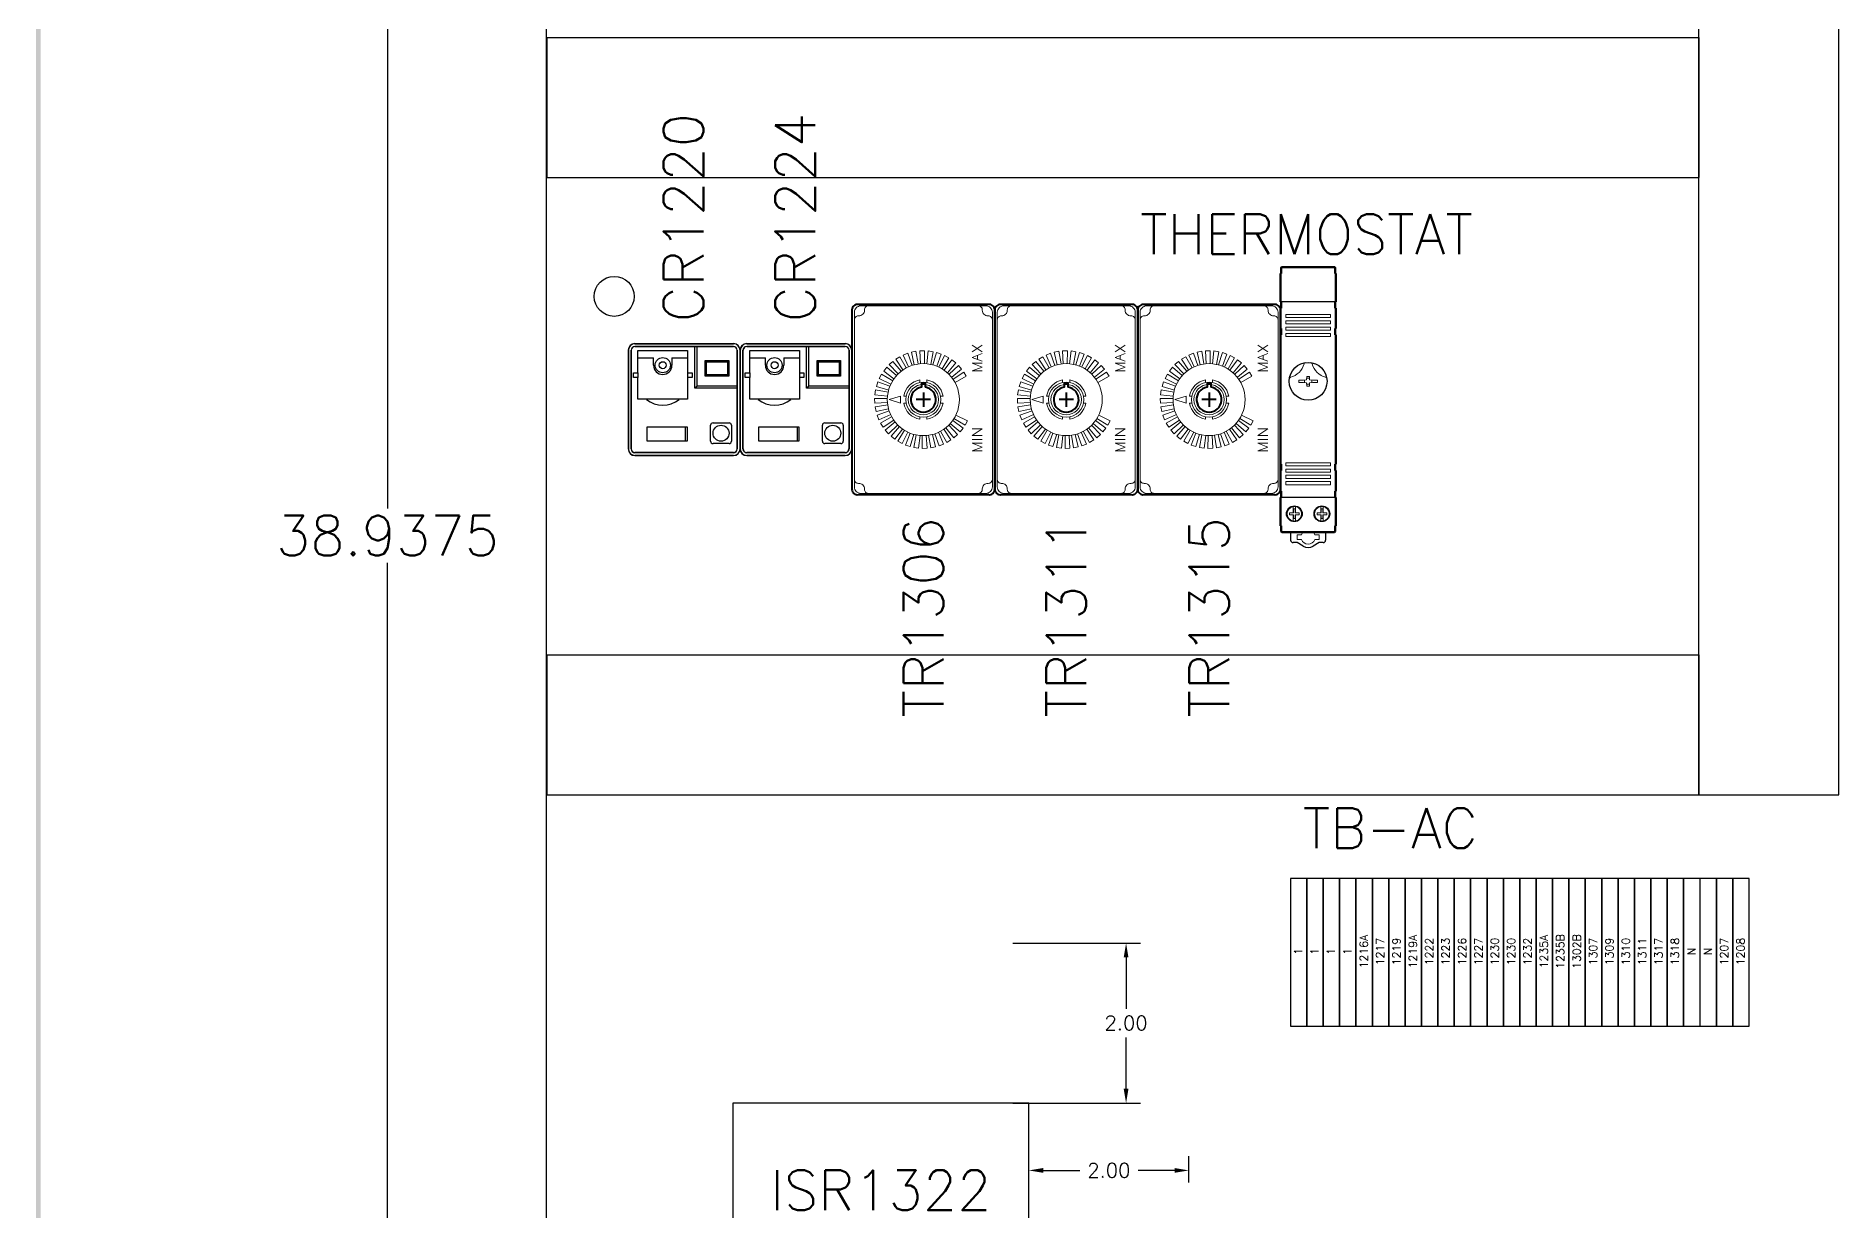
# Model space of a CAD drawing. Header units: inches. Extents: x 0 to 78.1, y 0 to 52.
# Drawn here: x 0 to 22.53, y 14.68 to 29.36 of the extents above; entities that cross this region are included whole.
import ezdxf
from ezdxf.enums import TextEntityAlignment as Align

# ---------------------------------------------------------------- set-up
doc = ezdxf.new("R2010")
doc.units = ezdxf.units.IN
doc.header["$MEASUREMENT"] = 0
doc.set_wipeout_variables(frame=1)
doc.linetypes.add('CENTER2', pattern=[1.125, 0.75, -0.125, 0.125, -0.125])
for name, color, linetype, lineweight in [('CENTER2', 50, 'CENTER2', 40), ('CONTINUOUS1', 7, 'Continuous', 20), ('CONTINUOUS2', 254, 'Continuous', 40)]:
    doc.layers.add(name, color=color, linetype=linetype, lineweight=lineweight)
for name, color, linetype in [('DRAW', 7, 'Continuous'), ('PSYMS', 7, 'Continuous'), ('PTAG', 150, 'Continuous'), ('PWIRE', 84, 'Continuous'), ('TRMODEL1', 7, 'Continuous')]:
    doc.layers.add(name, color=color, linetype=linetype)
doc.styles.get("Standard").update_dxf_attribs({"font": 'romans.shx'})
doc.styles.add('WD', font='romans.shx')
doc.dimstyles.get("Standard").update_dxf_attribs({"dimtxt": 0.18, "dimasz": 0.18, "dimexe": 0.18, "dimexo": 0.0625, "dimgap": 0.09, "dimtad": 0, "dimtih": 1, "dimtoh": 1, "dimdec": 4, "dimzin": 0, "dimdsep": 46, "dimtxsty": 'Standard', "dimcen": 0.09, "dimadec": 0, "dimazin": 0, "dimtfac": 1, "dimtdec": 4, "dimtofl": 0, "dimtmove": 0, "dimatfit": 3, "dimfxl": 1, "dimtolj": 1, "dimtzin": 0, "dimarcsym": 0})

# ---------------------------------------------------------------- blocks, each defined once
blk = doc.blocks.new('S&L Title Block V2')
at = {"color": 2}
blk.add_trace([(0, 0), (0.025, 0.025), (0, 22.5875), (0.025, 22.5625)], dxfattribs=at)
for tag, height, p in [('TITLE#1', 0.15, (31.1101, 1.7386)), ('TITLE#2', 0.1, (31.1294, 1.58))]:
    blk.add_attdef(tag, text='', height=height).set_placement(p, align=Align.CENTER)
for tag, p, height in [('DRAWNBY', (28.9679, 0.7345), 0.1), ('SCALE', (30.6441, 0.7308), 0.1), ('CHKBY', (28.9754, 0.4287), 0.1), ('DATE', (30.6526, 0.4486), 0.1), ('SH#', (32.9927, 0.197), 0.125)]:
    blk.add_attdef(tag, p, '', height=height)
blk.add_attdef('JOB#', text='', height=0.125).set_placement((32.8299, 0.1952), align=Align.RIGHT)
at = {"flags": 9}
blk.add_attdef('WD_TB', (0, 0), '', height=0.1, dxfattribs=at)
blk = doc.blocks.new('*D64')
at = {"layer": 'Defpoints', "color": 0, "transparency": 16777216}
for p in [(4.39, 45.572), (8.38, 45.572), (8.38, 6.635)]:
    blk.add_point(p, dxfattribs=at)
at = {"layer": 'PSYMS', "color": 0, "lineweight": -2, "transparency": 16777216}
for p, q in [((8.318, 45.572), (4.21, 45.572)), ((4.39, 45.392), (4.39, 23.454)), ((4.39, 6.815), (4.39, 22.774)), ((8.318, 6.635), (4.21, 6.635))]:
    blk.add_line(p, q, dxfattribs=at)
at = {"layer": 'PSYMS', "color": 0, "transparency": 16777216}
for points in [[(4.36, 45.392), (4.42, 45.392), (4.39, 45.572)], [(4.36, 6.815), (4.42, 6.815), (4.39, 6.635)]]:
    blk.add_solid(points, dxfattribs=at)
at = {"layer": 'PSYMS', "color": 0, "transparency": 16777216, "insert": (4.39, 23.114), "char_height": 0.5, "attachment_point": 5}
blk.add_mtext('\\A1;38.9375', dxfattribs=at)
blk = doc.blocks.new('SCE-42P30')
blk.add_line((3.592, 3.936), (3.592, 38.873))
blk.add_circle((4.436, 21.405), 0.25)
blk = doc.blocks.new('HDIN5452')
for p, q in [((0, 0.875), (14.39706, 0.875)), ((0, 0.875), (0, -0.875)), ((14.39706, 0.875), (14.39706, -0.875)), ((0, -0.875), (14.39706, -0.875))]:
    blk.add_line(p, q)
blk = doc.blocks.new('*D78')
at = {"layer": 'Defpoints', "color": 0, "transparency": 16777216}
for p in [(12.143, 18.023), (12.143, 16.023), (13.62, 16.023)]:
    blk.add_point(p, dxfattribs=at)
at = {"layer": 'PSYMS', "color": 0, "lineweight": -2, "transparency": 16777216}
for p, q in [((12.206, 18.023), (13.8, 18.023)), ((13.62, 17.843), (13.62, 17.203)), ((13.62, 16.203), (13.62, 16.843)), ((12.206, 16.023), (13.8, 16.023))]:
    blk.add_line(p, q, dxfattribs=at)
at = {"layer": 'PSYMS', "color": 0, "transparency": 16777216}
for points in [[(13.59, 17.843), (13.65, 17.843), (13.62, 18.023)], [(13.59, 16.203), (13.65, 16.203), (13.62, 16.023)]]:
    blk.add_solid(points, dxfattribs=at)
at = {"layer": 'PSYMS', "color": 0, "transparency": 16777216, "insert": (13.62, 17.023), "char_height": 0.18, "attachment_point": 5}
blk.add_mtext('\\A1;2.00', dxfattribs=at)
blk = doc.blocks.new('750XCXRM4L-120A')
at = {"layer": 'TRMODEL1', "color": 7, "linetype": 'Continuous'}
for p, q in [((1.315, 1.398), (0.083, 1.398)), ((0.083, 1.397), (1.315, 1.397)), ((1.315, 1.397), (0.083, 1.397)), ((1.315, 1.362), (0.083, 1.362)), ((0.083, 1.362), (1.315, 1.362)), ((0.083, 1.361), (0.83, 1.361)), ((0.83, 0.84), (0.83, 1.361)), ((0.83, 1.361), (0.859, 1.361)), ((0.859, 0.869), (0.859, 1.361)), ((0.859, 1.361), (1.315, 1.361)), ((0, 1.315), (0, 0.083)), ((0.001, 1.315), (0.001, 0.083)), ((0.001, 0.083), (0.001, 1.315)), ((0.036, 0.083), (0.036, 1.315)), ((0.036, 1.315), (0.036, 0.083)), ((0.038, 0.083), (0.038, 1.315)), ((0.121, 1.032), (0.121, 1.313)), ((0.121, 1.313), (0.741, 1.313)), ((0.121, 1.223), (0.316, 1.223)), ((0.316, 1.129), (0.316, 1.223)), ((0.546, 1.223), (0.741, 1.223)), ((0.546, 1.223), (0.546, 1.129)), ((0.741, 1.313), (0.741, 1.032)), ((0.962, 1.186), (1.256, 1.186)), ((0.979, 1.169), (0.962, 1.186)), ((0.962, 0.992), (0.962, 1.186)), ((0.979, 1.169), (1.239, 1.169)), ((0.979, 1.009), (0.979, 1.169)), ((1.239, 1.169), (1.256, 1.186)), ((1.239, 1.169), (1.239, 1.009)), ((1.256, 1.186), (1.256, 0.992)), ((1.361, 1.315), (1.361, 0.869)), ((1.362, 1.315), (1.362, 0.083)), ((1.362, 0.083), (1.362, 1.315)), ((1.397, 1.315), (1.397, 0.083)), ((1.397, 0.083), (1.397, 1.315)), ((1.398, 0.083), (1.398, 1.315)), ((0.065, 1.032), (0.121, 1.032)), ((0.065, 0.974), (0.065, 1.032)), ((0.121, 0.974), (0.065, 0.974)), ((0.121, 1.032), (0.121, 0.974)), ((0.121, 0.703), (0.121, 0.974)), ((0.741, 1.032), (0.741, 0.974)), ((0.741, 1.032), (0.797, 1.032)), ((0.741, 0.974), (0.741, 0.703)), ((0.797, 0.974), (0.741, 0.974)), ((0.797, 1.032), (0.797, 0.974)), ((0.979, 1.009), (0.962, 0.992)), ((1.256, 0.992), (0.962, 0.992)), ((1.239, 1.009), (0.979, 1.009)), ((1.239, 1.009), (1.256, 0.992)), ((0.226, 0.703), (0.121, 0.703)), ((0.636, 0.703), (0.226, 0.703)), ((0.226, 0.701), (0.226, 0.703)), ((0.741, 0.703), (0.636, 0.703)), ((0.636, 0.703), (0.636, 0.701)), ((0.859, 0.869), (0.83, 0.84)), ((1.361, 0.84), (0.83, 0.84)), ((1.361, 0.869), (0.859, 0.869)), ((1.361, 0.869), (1.361, 0.84)), ((1.361, 0.84), (1.361, 0.083)), ((0.236, 0.179), (0.236, 0.359)), ((0.236, 0.359), (0.736, 0.359)), ((0.716, 0.179), (0.716, 0.359)), ((0.736, 0.359), (0.736, 0.179)), ((1.029, 0.179), (1.029, 0.379)), ((1.059, 0.409), (1.259, 0.409)), ((1.289, 0.379), (1.289, 0.179)), ((1.315, 0.038), (0.083, 0.038)), ((1.315, 0.036), (0.083, 0.036)), ((0.083, 0.036), (1.315, 0.036)), ((0.083, 0.001), (1.315, 0.001)), ((1.315, 0.001), (0.083, 0.001)), ((0.083, 0), (1.315, 0)), ((0.736, 0.179), (0.236, 0.179)), ((1.259, 0.149), (1.059, 0.149))]:
    blk.add_line(p, q, dxfattribs=at)
for centre, radius in [((0.431, 1.129), 0.095), ((0.431, 1.129), 0.0435), ((1.159, 0.279), 0.1)]:
    blk.add_circle(centre, radius, dxfattribs=at)
for centre, radius, start, end in [((0.083, 1.315), 0.0831, 90, 180), ((0.083, 1.315), 0.0818, 90, 180), ((0.083, 1.315), 0.0816, 90, 180), ((0.083, 1.315), 0.0473, 90, 180), ((0.083, 1.315), 0.0472, 90, 180), ((0.083, 1.315), 0.0456, 90, 180), ((1.315, 1.315), 0.0831, 0, 90), ((1.315, 1.315), 0.0818, 0, 90), ((1.315, 1.315), 0.0816, 0, 90), ((1.315, 1.315), 0.0473, 0, 90), ((1.315, 1.315), 0.0472, 0, 90), ((1.315, 1.315), 0.0463, 0, 90), ((0.431, 1.129), 0.115, 180, 0), ((0.431, 0.959), 0.33, 231.5953, 308.4047), ((1.059, 0.379), 0.03, 90, 180), ((1.259, 0.379), 0.03, 0, 90), ((0.083, 0.083), 0.0831, 180, 270), ((0.083, 0.083), 0.0816, 180, 270), ((0.083, 0.083), 0.0818, 180, 270), ((0.083, 0.083), 0.0473, 180, 270), ((0.083, 0.083), 0.0472, 180, 270), ((0.083, 0.083), 0.0456, 180, 270), ((1.059, 0.179), 0.03, 180, 270), ((1.259, 0.179), 0.03, 270, 360), ((1.315, 0.083), 0.0456, 270, 360), ((1.315, 0.083), 0.0831, 270, 360), ((1.315, 0.083), 0.0816, 270, 360), ((1.315, 0.083), 0.0818, 270, 360), ((1.315, 0.083), 0.0473, 270, 360), ((1.315, 0.083), 0.0472, 270, 360)]:
    blk.add_arc(centre, radius, start, end, dxfattribs=at)
blk = doc.blocks.new('9050JCK11V20')
at = {"layer": 'CENTER2'}
for points in [[(1.188, 0.803), (1.188, 0.983)], [(1.278, 0.893), (1.098, 0.893)]]:
    blk.add_lwpolyline(points, dxfattribs=at)
at = {"layer": 'CONTINUOUS1'}
for points in [[(0.192, 1.754, 0.414214), (0.142, 1.704), (0.142, 1.699, -0.414214), (0.072, 1.629), (0.067, 1.629, 0.414214), (0.017, 1.579)], [(2.36, 1.579, 0.414214), (2.31, 1.629), (2.305, 1.629, -0.414214), (2.235, 1.699), (2.235, 1.704, 0.414214), (2.185, 1.754)], [(1.143, 1.108), (1.143, 1.138, 0.311755), (0.943, 0.938), (0.973, 0.938)], [(1.404, 0.938), (1.434, 0.938, 0.311755), (1.233, 1.138), (1.233, 1.108)], [(0.973, 0.848), (0.943, 0.848, 0.311755), (1.143, 0.647), (1.143, 0.677)], [(1.233, 0.677), (1.233, 0.647, 0.311755), (1.434, 0.848), (1.404, 0.848)], [(0.192, 0.031, -0.414214), (0.142, 0.081), (0.142, 0.086, 0.414214), (0.072, 0.156), (0.067, 0.156, -0.414214), (0.017, 0.206)], [(2.185, 0.031, 0.414214), (2.235, 0.081), (2.235, 0.086, -0.414214), (2.305, 0.156), (2.31, 0.156, 0.414214), (2.36, 0.206)]]:
    blk.add_lwpolyline(points, format="xyb", dxfattribs=at)
blk.add_lwpolyline([(0.017, 1.674), (0.017, 0.111, 0.414214), (0.097, 0.031), (2.28, 0.031, 0.414214), (2.36, 0.111), (2.36, 1.674, 0.414214), (2.28, 1.754), (0.097, 1.754, 0.414214)], format="xyb", close=True, dxfattribs=at)
for points in [[(0.872, 1.213), (0.762, 1.33), (0.807, 1.369), (0.91, 1.246)], [(0.933, 1.263), (0.844, 1.397), (0.896, 1.428), (0.975, 1.289)], [(1.001, 1.301), (0.937, 1.449), (0.993, 1.471), (1.047, 1.32)], [(1.075, 1.328), (1.038, 1.484), (1.096, 1.496), (1.123, 1.338)], [(1.152, 1.341), (1.143, 1.501), (1.203, 1.503), (1.202, 1.342)], [(1.23, 1.341), (1.249, 1.5), (1.309, 1.491), (1.28, 1.333)], [(1.308, 1.326), (1.354, 1.48), (1.411, 1.461), (1.355, 1.311)], [(1.381, 1.299), (1.453, 1.443), (1.506, 1.414), (1.425, 1.275)], [(1.488, 1.229), (1.592, 1.351), (1.545, 1.388), (1.449, 1.26)], [(0.782, 1.085), (0.638, 1.157), (0.667, 1.21), (0.806, 1.129)], [(0.821, 1.153), (0.693, 1.249), (0.73, 1.296), (0.852, 1.192)], [(1.509, 1.209), (1.626, 1.319), (1.665, 1.274), (1.542, 1.171)], [(1.559, 1.148), (1.693, 1.237), (1.724, 1.185), (1.585, 1.106)], [(1.616, 1.034), (1.767, 1.088), (1.745, 1.144), (1.597, 1.08)], [(0.74, 0.856), (0.58, 0.847), (0.578, 0.907), (0.739, 0.906)], [(0.74, 0.934), (0.581, 0.953), (0.59, 1.013), (0.748, 0.984)], [(0.755, 1.012), (0.601, 1.058), (0.62, 1.115), (0.77, 1.059)], [(1.624, 1.006), (1.78, 1.043), (1.792, 0.985), (1.634, 0.958)], [(1.637, 0.929), (1.797, 0.938), (1.799, 0.878), (1.638, 0.879)], [(0.753, 0.779), (0.597, 0.742), (0.585, 0.8), (0.743, 0.827)], [(0.78, 0.705), (0.632, 0.641), (0.61, 0.697), (0.761, 0.751)], [(0.818, 0.637), (0.684, 0.548), (0.653, 0.6), (0.792, 0.679)], [(1.595, 0.7), (1.739, 0.628), (1.71, 0.575), (1.571, 0.656)], [(1.622, 0.773), (1.776, 0.727), (1.757, 0.67), (1.607, 0.726)], [(1.637, 0.851), (1.796, 0.832), (1.787, 0.772), (1.629, 0.801)], [(0.868, 0.576), (0.751, 0.466), (0.712, 0.511), (0.835, 0.614)], [(0.928, 0.525), (0.832, 0.397), (0.785, 0.434), (0.889, 0.556)], [(0.996, 0.486), (0.924, 0.342), (0.871, 0.371), (0.952, 0.51)], [(1.402, 0.496), (1.481, 0.357), (1.533, 0.388), (1.444, 0.522)], [(1.505, 0.572), (1.615, 0.455), (1.57, 0.416), (1.467, 0.539)], [(1.556, 0.632), (1.684, 0.536), (1.647, 0.489), (1.525, 0.593)], [(0.645, 0.157), (0.645, 0.283), (0.596, 0.157), (0.548, 0.283), (0.548, 0.157)], [(0.691, 0.283), (0.691, 0.157)], [(0.74, 0.157), (0.74, 0.283), (0.824, 0.157), (0.824, 0.283)], [(1.546, 0.157), (1.546, 0.283), (1.594, 0.157), (1.642, 0.283), (1.642, 0.157)], [(1.764, 0.157), (1.716, 0.283), (1.667, 0.157)], [(1.786, 0.283), (1.87, 0.157)], [(1.786, 0.157), (1.87, 0.282)], [(1.691, 0.218), (1.741, 0.218)]]:
    blk.add_lwpolyline(points, dxfattribs=at)
blk.add_lwpolyline([(1.233, 1.179), (1.143, 1.179), (1.188, 1.321)], close=True, dxfattribs=at)
for radius in [0.45, 0.22, 0.19]:
    blk.add_circle((1.188, 0.893), radius, dxfattribs=at)
at = {"layer": 'CONTINUOUS2'}
for points in [[(2.311, 0, 0.454637), (2.376, 0.08), (2.376, 1.705, 0.454637), (2.311, 1.785), (0.066, 1.785, 0.454637), (0.001, 1.705), (0.001, 0.08, 0.454637), (0.066, 0)], [(1.343, 0.868), (1.391, 0.868), (1.391, 0.918), (1.343, 0.918, 12.419481)]]:
    blk.add_lwpolyline(points, format="xyb", close=True, dxfattribs=at)
blk = doc.blocks.new('VDIN70FA')
for p, q in [((-0.875, 0), (-0.875, 17.18524)), ((-0.875, 17.18524), (0.875, 17.18524)), ((0.875, 0), (0.875, 17.18524)), ((-0.875, 0), (0.875, 0))]:
    blk.add_line(p, q)
blk = doc.blocks.new('*D142')
at = {"layer": 'Defpoints', "color": 0, "transparency": 16777216}
for p in [(14.405, 15.182), (12.405, 14.969), (14.405, 14.969)]:
    blk.add_point(p, dxfattribs=at)
at = {"layer": 'PSYMS', "color": 0, "lineweight": -2, "transparency": 16777216}
for p, q in [((12.405, 15.031), (12.405, 15.362)), ((14.405, 15.031), (14.405, 15.362)), ((12.585, 15.182), (13.041, 15.182)), ((14.225, 15.182), (13.769, 15.182))]:
    blk.add_line(p, q, dxfattribs=at)
at = {"layer": 'PSYMS', "color": 0, "transparency": 16777216}
for points in [[(12.585, 15.212), (12.585, 15.152), (12.405, 15.182)], [(14.225, 15.212), (14.225, 15.152), (14.405, 15.182)]]:
    blk.add_solid(points, dxfattribs=at)
at = {"layer": 'PSYMS', "color": 0, "transparency": 16777216, "insert": (13.405, 15.182), "char_height": 0.18, "attachment_point": 5}
blk.add_mtext('\\A1;2.00', dxfattribs=at)
blk = doc.blocks.new('UT2_5')
at = {"style": 'WD', "flags": 1}
for tag, height, p in [('INST', 0.125, (0, 0.384)), ('LOC', 0.125, (0, 0.207)), ('WDBLKNAM', 0.05, (0.022, -0.443)), ('CAT', 0.05, (0.022, -0.372)), ('ASSYCODE', 0.05, (0.022, -0.602)), ('FP', 0.05, (0.022, -0.515)), ('FPT', 0.05, (0.163, -0.515))]:
    blk.add_attdef(tag, text='', height=height, dxfattribs=at).set_placement(p, align=Align.CENTER)
blk.add_wipeout([(-0.923, 0), (0.923, 0), (0.923, -0.205), (-0.923, -0.205)])
blk.add_wipeout([(-0.923, 0), (0.923, 0), (0.923, -0.205), (-0.923, -0.205)])
blk.add_lwpolyline([(-0.923, -0.205), (0.923, -0.205), (0.923, 0), (-0.923, 0)], close=True)
for tag, height, p in [('P_TAGSTRIP', 0.125, (0, 0.031)), ('MFG', 0.05, (0.022, -0.3))]:
    blk.add_attdef(tag, text='', height=height, dxfattribs=at).set_placement(p, align=Align.CENTER)
at = {"style": 'WD', "width": 0.8}
blk.add_attdef('WIRENOL', text='', height=0.1, dxfattribs=at).set_placement((-0.959, -0.051), align=Align.MIDDLE_RIGHT)
at = {"style": 'WD', "flags": 1}
blk.add_attdef('TERMDESCL', text='', height=0.05, dxfattribs=at).set_placement((-0.957, -0.166), align=Align.MIDDLE_RIGHT)
at = {"style": 'WD'}
for tag in ['WIRENO', 'TERM']:
    blk.add_attdef(tag, text='', height=0.1, dxfattribs=at).set_placement((0.008, -0.097), align=Align.MIDDLE_CENTER)
at = {"style": 'WD', "flags": 1}
blk.add_attdef('TERMDESCR', text='', height=0.05, dxfattribs=at).set_placement((0.961, -0.166), align=Align.MIDDLE_LEFT)
at = {"style": 'WD', "width": 0.8}
blk.add_attdef('WIRENOR', text='', height=0.1, dxfattribs=at).set_placement((0.961, -0.051), align=Align.MIDDLE_LEFT)
blk = doc.blocks.new('7T.81.0.000.2403')
at = {"color": 7, "linetype": 'Continuous', "lineweight": 50}
for p, q in [((-0.345, 3.423), (-0.345, 3.068)), ((-0.337, 3.423), (-0.345, 3.423)), ((-0.337, 3.443), (-0.337, 3.494)), ((-0.337, 3.443), (-0.337, 3.423)), ((0.329, 3.502), (-0.329, 3.502)), ((0.337, 3.443), (0.337, 3.494)), ((0.337, 3.443), (0.337, 3.423)), ((0.337, 3.423), (0.345, 3.423)), ((0.345, 3.068), (0.345, 3.423)), ((-0.337, 3.068), (-0.345, 3.068)), ((-0.345, 2.99), (-0.345, 2.733)), ((-0.337, 2.99), (-0.345, 2.99)), ((-0.337, 3.068), (-0.337, 3.061)), ((-0.337, 3.009), (-0.337, 3.061)), ((-0.337, 2.99), (-0.337, 3.009)), ((0.337, 3.068), (0.345, 3.068)), ((0.337, 3.068), (0.337, 3.061)), ((0.337, 3.009), (0.337, 3.061)), ((0.337, 2.99), (0.337, 3.009)), ((0.337, 2.99), (0.345, 2.99)), ((0.345, 2.733), (0.345, 2.99)), ((-0.337, 2.733), (-0.345, 2.733)), ((-0.337, 2.726), (-0.337, 2.733)), ((-0.337, 2.694), (-0.337, 2.726)), ((0.337, 2.733), (0.337, 2.726)), ((0.337, 2.733), (0.345, 2.733)), ((0.337, 2.694), (0.337, 2.726)), ((-0.345, 2.655), (-0.345, 1.039)), ((-0.345, 2.655), (-0.337, 2.655)), ((-0.337, 2.655), (-0.337, 2.694)), ((0.337, 2.694), (0.337, 2.655)), ((0.345, 2.655), (0.337, 2.655)), ((0.345, 1.039), (0.345, 2.655)), ((-0.345, 1.039), (-0.337, 1.039)), ((-0.345, 0.96), (-0.345, 0.704)), ((-0.337, 0.96), (-0.345, 0.96)), ((-0.337, 0.999), (-0.337, 1.039)), ((-0.337, 0.999), (-0.337, 0.968)), ((-0.337, 0.968), (-0.337, 0.96)), ((0.345, 1.039), (0.337, 1.039)), ((0.337, 1.039), (0.337, 0.999)), ((0.337, 0.999), (0.337, 0.968)), ((0.337, 0.96), (0.337, 0.968)), ((0.337, 0.96), (0.345, 0.96)), ((0.345, 0.704), (0.345, 0.96)), ((-0.337, 0.704), (-0.345, 0.704)), ((-0.337, 0.704), (-0.337, 0.684)), ((-0.337, 0.684), (-0.337, 0.633)), ((0.337, 0.704), (0.337, 0.684)), ((0.337, 0.704), (0.345, 0.704)), ((0.337, 0.684), (0.337, 0.633)), ((-0.345, 0.625), (-0.345, 0.27)), ((-0.337, 0.625), (-0.345, 0.625)), ((-0.337, 0.633), (-0.337, 0.625)), ((0.337, 0.625), (0.337, 0.633)), ((0.337, 0.625), (0.345, 0.625)), ((0.345, 0.27), (0.345, 0.625)), ((-0.337, 0.27), (-0.345, 0.27)), ((-0.337, 0.27), (-0.337, 0.25)), ((-0.337, 0.25), (-0.337, 0.199)), ((0.337, 0.27), (0.337, 0.25)), ((0.337, 0.27), (0.345, 0.27)), ((0.337, 0.25), (0.337, 0.199)), ((0.329, 0.191), (-0.329, 0.191))]:
    blk.add_line(p, q, dxfattribs=at)
at = {"color": 7, "linetype": 'Continuous', "lineweight": 25}
for p, q in [((0.329, 3.068), (-0.329, 3.068)), ((0.329, 0.625), (-0.329, 0.625)), ((-0.219, 0.191), (-0.219, 0.091)), ((-0.138, 0.059), (-0.187, 0.059)), ((-0.063, 0.017), (-0.138, 0.059)), ((0.139, 0.059), (0.063, 0.016)), ((0.187, 0.059), (0.139, 0.059)), ((0.219, 0.191), (0.219, 0.091))]:
    blk.add_line(p, q, dxfattribs=at)
at = {"color": 7, "linetype": 'Continuous', "lineweight": 9}
for p, q in [((-0.084, 0.158), (-0.138, 0.158)), ((-0.138, 0.158), (-0.138, 0.099)), ((-0.138, 0.099), (-0.084, 0.099)), ((0.138, 0.158), (0.084, 0.158)), ((0.084, 0.099), (0.138, 0.099)), ((0.138, 0.099), (0.138, 0.158))]:
    blk.add_line(p, q, dxfattribs=at)
at = {"color": 7, "linetype": 'Continuous', "lineweight": 25}
for centre in [(-0.172, 0.42), (0.172, 0.42)]:
    blk.add_circle(centre, 0.0985, dxfattribs=at)
at = {"color": 7, "linetype": 'Continuous', "lineweight": 50}
for centre, start, end in [((-0.329, 3.494), 90, 180), ((0.329, 3.494), 0, 90), ((-0.329, 0.199), 180, 270), ((0.329, 0.199), 270, 0)]:
    blk.add_arc(centre, 0.00788, start, end, dxfattribs=at)
at = {"color": 7, "linetype": 'Continuous', "lineweight": 25}
for centre, radius, start, end in [((-0.329, 3.061), 0.00788, 90, 180), ((0.329, 3.061), 0.00788, 0, 90), ((-0.329, 0.633), 0.00788, 180, 270), ((0.329, 0.633), 0.00788, 270, 0), ((-0.187, 0.091), 0.0315, 180, 270), ((0, 0.128), 0.128, 240.3782, 299.2932), ((0.187, 0.091), 0.0315, 270, 0)]:
    blk.add_arc(centre, radius, start, end, dxfattribs=at)
at = {"color": 7, "linetype": 'Continuous', "lineweight": 9}
for start, end in [(134.6741, 160.5288), (199.4712, 340.5288), (19.4712, 45.3259)]:
    blk.add_arc((0, 0.128), 0.0887, start, end, dxfattribs=at)
at = {"layer": 'DRAW', "color": 7, "linetype": 'Continuous', "lineweight": 9}
for p, q in [((0.278, 2.911), (-0.278, 2.911)), ((-0.278, 2.911), (-0.278, 2.871)), ((-0.278, 2.871), (0.278, 2.871)), ((0.278, 2.832), (-0.278, 2.832)), ((-0.278, 2.832), (-0.278, 2.793)), ((-0.278, 2.793), (0.278, 2.793)), ((0.278, 2.753), (-0.278, 2.753)), ((-0.278, 2.753), (-0.278, 2.714)), ((-0.278, 2.714), (0.278, 2.714)), ((0.278, 2.871), (0.278, 2.911)), ((0.278, 2.793), (0.278, 2.832)), ((0.278, 2.714), (0.278, 2.753)), ((0.278, 2.674), (-0.278, 2.674)), ((-0.278, 2.674), (-0.278, 2.635)), ((-0.278, 2.635), (0.278, 2.635)), ((0.278, 2.635), (0.278, 2.674)), ((-0.118, 2.091), (-0.118, 2.059)), ((-0.118, 2.091), (-0.057, 2.091)), ((-0.118, 2.059), (-0.057, 2.059)), ((-0.019, 2.094), (-0.057, 2.091)), ((-0.057, 2.059), (-0.019, 2.056)), ((-0.047, 2.092), (-0.047, 2.059)), ((-0.038, 2.058), (-0.037, 2.058)), ((-0.019, 2.094), (-0.016, 2.134)), ((-0.019, 2.056), (-0.016, 2.016)), ((0.018, 2.113), (-0.018, 2.113)), ((0.018, 2.038), (-0.018, 2.038)), ((0.016, 2.134), (-0.016, 2.134)), ((0.016, 2.134), (0.019, 2.094)), ((0.016, 2.016), (0.019, 2.056)), ((0.019, 2.094), (0.057, 2.091)), ((0.057, 2.059), (0.019, 2.056)), ((0.038, 2.058), (0.037, 2.058)), ((0.047, 2.059), (0.047, 2.092)), ((0.118, 2.091), (0.057, 2.091)), ((0.118, 2.059), (0.057, 2.059)), ((0.118, 2.059), (0.118, 2.091)), ((0.016, 2.016), (-0.016, 2.016)), ((-0.278, 1.019), (-0.278, 1.058)), ((-0.278, 1.058), (0.278, 1.058)), ((0.278, 1.019), (-0.278, 1.019)), ((-0.278, 0.94), (-0.278, 0.979)), ((-0.278, 0.979), (0.278, 0.979)), ((0.278, 0.94), (-0.278, 0.94)), ((0.278, 1.058), (0.278, 1.019)), ((0.278, 0.979), (0.278, 0.94)), ((-0.278, 0.861), (-0.278, 0.901)), ((-0.278, 0.901), (0.278, 0.901)), ((0.278, 0.861), (-0.278, 0.861)), ((-0.278, 0.782), (-0.278, 0.822)), ((-0.278, 0.822), (0.278, 0.822)), ((0.278, 0.782), (-0.278, 0.782)), ((0.278, 0.901), (0.278, 0.861)), ((0.278, 0.822), (0.278, 0.782)), ((-0.188, 0.509), (-0.188, 0.497)), ((-0.188, 0.497), (-0.188, 0.432)), ((-0.161, 0.481), (-0.184, 0.481)), ((-0.184, 0.432), (-0.184, 0.481)), ((-0.161, 0.432), (-0.161, 0.481)), ((-0.157, 0.509), (-0.157, 0.497)), ((-0.157, 0.432), (-0.157, 0.497)), ((0.157, 0.509), (0.157, 0.497)), ((0.157, 0.497), (0.157, 0.432)), ((0.184, 0.481), (0.161, 0.481)), ((0.161, 0.432), (0.161, 0.481)), ((0.184, 0.432), (0.184, 0.481)), ((0.188, 0.509), (0.188, 0.497)), ((0.188, 0.432), (0.188, 0.497)), ((-0.234, 0.432), (-0.234, 0.408)), ((-0.188, 0.432), (-0.234, 0.432)), ((-0.234, 0.408), (-0.188, 0.408)), ((-0.184, 0.432), (-0.188, 0.432)), ((-0.188, 0.408), (-0.188, 0.343)), ((-0.184, 0.408), (-0.188, 0.408)), ((-0.188, 0.33), (-0.188, 0.343)), ((-0.184, 0.359), (-0.184, 0.408)), ((-0.184, 0.359), (-0.161, 0.359)), ((-0.157, 0.432), (-0.161, 0.432)), ((-0.161, 0.359), (-0.161, 0.408)), ((-0.157, 0.408), (-0.161, 0.408)), ((-0.111, 0.432), (-0.157, 0.432)), ((-0.157, 0.343), (-0.157, 0.408)), ((-0.157, 0.408), (-0.111, 0.408)), ((-0.157, 0.33), (-0.157, 0.343)), ((-0.111, 0.408), (-0.111, 0.432)), ((0.111, 0.432), (0.111, 0.408)), ((0.157, 0.432), (0.111, 0.432)), ((0.111, 0.408), (0.157, 0.408)), ((0.161, 0.432), (0.157, 0.432)), ((0.157, 0.408), (0.157, 0.343)), ((0.161, 0.408), (0.157, 0.408)), ((0.157, 0.33), (0.157, 0.343)), ((0.161, 0.359), (0.161, 0.408)), ((0.161, 0.359), (0.184, 0.359)), ((0.188, 0.432), (0.184, 0.432)), ((0.184, 0.359), (0.184, 0.408)), ((0.188, 0.408), (0.184, 0.408)), ((0.234, 0.432), (0.188, 0.432)), ((0.188, 0.343), (0.188, 0.408)), ((0.188, 0.408), (0.234, 0.408)), ((0.188, 0.33), (0.188, 0.343)), ((0.234, 0.408), (0.234, 0.432))]:
    blk.add_line(p, q, dxfattribs=at)
at = {"layer": 'DRAW', "color": 7, "linetype": 'Continuous', "lineweight": 25}
blk.add_circle((0, 2.075), 0.236, dxfattribs=at)
at = {"layer": 'DRAW', "color": 7, "linetype": 'Continuous', "lineweight": 9}
for centre, radius, start, end in [((-0.279, 2.354), 0.236, 284.4898, 345.5102), ((-0.031, 2.29), 0.0197, 98.1301, 165.5102), ((0.031, 2.29), 0.0197, 14.4898, 81.8699), ((0.279, 2.354), 0.236, 194.4898, 255.5102), ((-0.215, 2.106), 0.0197, 104.4898, 171.8699), ((0.215, 2.106), 0.0197, 8.1301, 75.5102), ((-0.172, 0.42), 0.0907, 100.0154, 259.9846), ((-0.172, 0.42), 0.0907, 79.9846, 100.0154), ((-0.172, 0.42), 0.0907, 0, 79.9846), ((0.172, 0.42), 0.0907, 100.0154, 259.9846), ((0.172, 0.42), 0.0907, 79.9846, 100.0154), ((0.172, 0.42), 0.0907, 0, 79.9846), ((-0.172, 0.42), 0.0907, 259.9846, 280.0154), ((-0.172, 0.42), 0.0907, 280.0154, 0), ((0.172, 0.42), 0.0907, 259.9846, 280.0154), ((0.172, 0.42), 0.0907, 280.0154, 0)]:
    blk.add_arc(centre, radius, start, end, dxfattribs=at)
blk = doc.blocks.new('ISO-120-AFN')
blk.add_lwpolyline([(0, 0), (2.18, 0), (2.18, 3.7), (0, 3.7)], close=True)

msp = doc.modelspace()

# ---------------------------------------------------------------- block references
at = {"xscale": 2.303034105759808, "yscale": 2.303034105759808, "zscale": 2.303034105759808}
msp.add_blockref('S&L Title Block V2', (0, 0), dxfattribs=at)
at = {"layer": 'PSYMS'}
for name, p in [('SCE-42P30', (2.78793, 4.69888)), ('VDIN70FA', (21.65222, 19.87319)), ('HDIN5452', (6.38016, 28.46582)), ('HDIN5452', (6.38016, 20.74819))]:
    msp.add_blockref(name, p, dxfattribs=at)
ref = msp.add_blockref('750XCXRM4L-120A', (7.39957, 24.11511), dxfattribs=at)
ref.add_attrib('P_TAG1', 'CR1220', dxfattribs={"layer": 'PTAG', "height": 0.5, "rotation": 90, "style": 'WD', "flags": 8}).set_placement((8.08819, 27.08723), align=Align.MIDDLE_CENTER)
ref = msp.add_blockref('750XCXRM4L-120A', (8.79651, 24.11511), dxfattribs=at)
ref.add_attrib('P_TAG1', 'CR1224', dxfattribs={"layer": 'PTAG', "height": 0.5, "rotation": 90, "style": 'WD', "flags": 8}).set_placement((9.48514, 27.08723), align=Align.MIDDLE_CENTER)
ref = msp.add_blockref('7T.81.0.000.2403', (15.89464, 22.96767), dxfattribs=at)
ref.add_attrib('P_TAG1', 'THERMOSTAT', dxfattribs={"layer": 'PTAG', "height": 0.5, "style": 'WD', "flags": 8}).set_placement((15.87572, 26.87963), align=Align.MIDDLE_CENTER)
ref = msp.add_blockref('9050JCK11V20', (11.97977, 23.62574), dxfattribs=dict(at, rotation=90))
ref.add_attrib('P_TAG1', 'TR1306', dxfattribs={"layer": 'PTAG', "height": 0.5, "rotation": 90, "style": 'WD', "flags": 8}).set_placement((11.08727, 22.09433), align=Align.MIDDLE_CENTER)
ref = msp.add_blockref('9050JCK11V20', (13.76477, 23.62574), dxfattribs=dict(at, rotation=90))
ref.add_attrib('P_TAG1', 'TR1311', dxfattribs={"layer": 'PTAG', "height": 0.5, "rotation": 90, "style": 'WD', "flags": 8}).set_placement((12.87227, 22.09433), align=Align.MIDDLE_CENTER)
ref = msp.add_blockref('9050JCK11V20', (15.54977, 23.62574), dxfattribs=dict(at, rotation=90))
ref.add_attrib('P_TAG1', 'TR1315', dxfattribs={"layer": 'PTAG', "height": 0.5, "rotation": 90, "style": 'WD', "flags": 8}).set_placement((14.65727, 22.09433), align=Align.MIDDLE_CENTER)
ref = msp.add_blockref('ISO-120-AFN', (8.70502, 16.02308), dxfattribs=dict(at, rotation=270))
ref.add_attrib('P_TAG1', 'ISR1322', dxfattribs={"layer": 'PTAG', "height": 0.5, "style": 'WD', "flags": 8}).set_placement((10.55502, 14.93308), align=Align.MIDDLE_CENTER)

# ---------------------------------------------------------------- dimensions: what is measured, and where the dimension line sits
dim = msp.add_linear_dim(base=(4.38992, 45.57229), p1=(8.38016, 6.63479), p2=(8.38016, 45.57229), angle=90, dimstyle='Standard', override={"dimtxt": 0.5}, dxfattribs=at)
dim.commit()
dim.dimension.update_dxf_attribs({"geometry": '*D64', "text_midpoint": (4.38992, 23.11435), "dimtype": 160})
dim = msp.add_linear_dim(base=(13.61988, 16.02308), p1=(12.14317, 18.02308), p2=(12.14317, 16.02308), angle=90, dimstyle='Standard', override={"dimdec": 2}, dxfattribs=at)
dim.commit()
dim.dimension.update_dxf_attribs({"geometry": '*D78', "text_midpoint": (13.61988, 17.02308)})
dim = msp.add_linear_dim(base=(14.40502, 15.18225), p1=(12.40502, 14.96899), p2=(14.40502, 14.96899), dimstyle='Standard', override={"dimdec": 2}, dxfattribs=at)
dim.commit()
dim.dimension.update_dxf_attribs({"geometry": '*D142', "text_midpoint": (13.40502, 15.18225)})

# ---------------------------------------------------------------- next in the draw order: block references
ref = msp.add_blockref('UT2_5', (15.67342, 17.90846), dxfattribs=dict(at, rotation=90))
ref.add_attrib('WIRENO', '1', dxfattribs={"layer": 'PWIRE', "height": 0.1, "rotation": 90, "style": 'WD'}).set_placement((15.77059, 17.91674), align=Align.MIDDLE_CENTER)
ref.add_attrib('P_TAGSTRIP', 'TB-AC', dxfattribs={"layer": 'PTAG', "height": 0.5, "style": 'WD'}).set_placement((16.92253, 19.2096), align=Align.CENTER)

# ---------------------------------------------------------------- next in the draw order: block references
ref = msp.add_blockref('UT2_5', (15.87812, 17.90846), dxfattribs=dict(at, rotation=90))
ref.add_attrib('WIRENO', '1', dxfattribs={"layer": 'PWIRE', "height": 0.1, "rotation": 90, "style": 'WD'}).set_placement((15.97529, 17.91674), align=Align.MIDDLE_CENTER)

# ---------------------------------------------------------------- next in the draw order: block references
ref = msp.add_blockref('UT2_5', (16.08282, 17.90846), dxfattribs=dict(at, rotation=90))
ref.add_attrib('WIRENO', '1', dxfattribs={"layer": 'PWIRE', "height": 0.1, "rotation": 90, "style": 'WD'}).set_placement((16.17999, 17.91674), align=Align.MIDDLE_CENTER)

# ---------------------------------------------------------------- next in the draw order: block references
ref = msp.add_blockref('UT2_5', (16.28752, 17.90846), dxfattribs=dict(at, rotation=90))
ref.add_attrib('WIRENO', '1', dxfattribs={"layer": 'PWIRE', "height": 0.1, "rotation": 90, "style": 'WD'}).set_placement((16.38469, 17.91674), align=Align.MIDDLE_CENTER)

# ---------------------------------------------------------------- next in the draw order: block references
ref = msp.add_blockref('UT2_5', (16.49222, 17.90846), dxfattribs=dict(at, rotation=90))
ref.add_attrib('WIRENO', '1216A', dxfattribs={"layer": 'PWIRE', "height": 0.1, "rotation": 90, "style": 'WD'}).set_placement((16.58939, 17.91674), align=Align.MIDDLE_CENTER)

# ---------------------------------------------------------------- next in the draw order: block references
ref = msp.add_blockref('UT2_5', (16.69692, 17.90846), dxfattribs=dict(at, rotation=90))
ref.add_attrib('WIRENO', '1217', dxfattribs={"layer": 'PWIRE', "height": 0.1, "rotation": 90, "style": 'WD'}).set_placement((16.79409, 17.91674), align=Align.MIDDLE_CENTER)

# ---------------------------------------------------------------- next in the draw order: block references
ref = msp.add_blockref('UT2_5', (16.90162, 17.90846), dxfattribs=dict(at, rotation=90))
ref.add_attrib('WIRENO', '1219', dxfattribs={"layer": 'PWIRE', "height": 0.1, "rotation": 90, "style": 'WD'}).set_placement((16.99879, 17.91674), align=Align.MIDDLE_CENTER)

# ---------------------------------------------------------------- next in the draw order: block references
ref = msp.add_blockref('UT2_5', (17.10632, 17.90846), dxfattribs=dict(at, rotation=90))
ref.add_attrib('WIRENO', '1219A', dxfattribs={"layer": 'PWIRE', "height": 0.1, "rotation": 90, "style": 'WD'}).set_placement((17.20349, 17.91674), align=Align.MIDDLE_CENTER)

# ---------------------------------------------------------------- next in the draw order: block references
ref = msp.add_blockref('UT2_5', (17.31102, 17.90846), dxfattribs=dict(at, rotation=90))
ref.add_attrib('WIRENO', '1222', dxfattribs={"layer": 'PWIRE', "height": 0.1, "rotation": 90, "style": 'WD'}).set_placement((17.40819, 17.91674), align=Align.MIDDLE_CENTER)

# ---------------------------------------------------------------- next in the draw order: block references
ref = msp.add_blockref('UT2_5', (17.51572, 17.90846), dxfattribs=dict(at, rotation=90))
ref.add_attrib('WIRENO', '1223', dxfattribs={"layer": 'PWIRE', "height": 0.1, "rotation": 90, "style": 'WD'}).set_placement((17.61289, 17.91674), align=Align.MIDDLE_CENTER)

# ---------------------------------------------------------------- next in the draw order: block references
ref = msp.add_blockref('UT2_5', (17.72042, 17.90846), dxfattribs=dict(at, rotation=90))
ref.add_attrib('WIRENO', '1226', dxfattribs={"layer": 'PWIRE', "height": 0.1, "rotation": 90, "style": 'WD'}).set_placement((17.81759, 17.91674), align=Align.MIDDLE_CENTER)

# ---------------------------------------------------------------- next in the draw order: block references
ref = msp.add_blockref('UT2_5', (17.92512, 17.90846), dxfattribs=dict(at, rotation=90))
ref.add_attrib('WIRENO', '1227', dxfattribs={"layer": 'PWIRE', "height": 0.1, "rotation": 90, "style": 'WD'}).set_placement((18.02229, 17.91674), align=Align.MIDDLE_CENTER)

# ---------------------------------------------------------------- next in the draw order: block references
ref = msp.add_blockref('UT2_5', (18.12982, 17.90846), dxfattribs=dict(at, rotation=90))
ref.add_attrib('WIRENO', '1230', dxfattribs={"layer": 'PWIRE', "height": 0.1, "rotation": 90, "style": 'WD'}).set_placement((18.22699, 17.91674), align=Align.MIDDLE_CENTER)

# ---------------------------------------------------------------- next in the draw order: block references
ref = msp.add_blockref('UT2_5', (18.33452, 17.90846), dxfattribs=dict(at, rotation=90))
ref.add_attrib('WIRENO', '1230', dxfattribs={"layer": 'PWIRE', "height": 0.1, "rotation": 90, "style": 'WD'}).set_placement((18.43169, 17.91674), align=Align.MIDDLE_CENTER)

# ---------------------------------------------------------------- next in the draw order: block references
ref = msp.add_blockref('UT2_5', (18.53922, 17.90846), dxfattribs=dict(at, rotation=90))
ref.add_attrib('WIRENO', '1232', dxfattribs={"layer": 'PWIRE', "height": 0.1, "rotation": 90, "style": 'WD'}).set_placement((18.63639, 17.91674), align=Align.MIDDLE_CENTER)

# ---------------------------------------------------------------- next in the draw order: block references
ref = msp.add_blockref('UT2_5', (18.74392, 17.90846), dxfattribs=dict(at, rotation=90))
ref.add_attrib('WIRENO', '1235A', dxfattribs={"layer": 'PWIRE', "height": 0.1, "rotation": 90, "style": 'WD'}).set_placement((18.84109, 17.91674), align=Align.MIDDLE_CENTER)

# ---------------------------------------------------------------- next in the draw order: block references
ref = msp.add_blockref('UT2_5', (18.94862, 17.90846), dxfattribs=dict(at, rotation=90))
ref.add_attrib('WIRENO', '1235B', dxfattribs={"layer": 'PWIRE', "height": 0.1, "rotation": 90, "style": 'WD'}).set_placement((19.04579, 17.91674), align=Align.MIDDLE_CENTER)

# ---------------------------------------------------------------- next in the draw order: block references
ref = msp.add_blockref('UT2_5', (19.15332, 17.90846), dxfattribs=dict(at, rotation=90))
ref.add_attrib('WIRENO', '1302B', dxfattribs={"layer": 'PWIRE', "height": 0.1, "rotation": 90, "style": 'WD'}).set_placement((19.25049, 17.91674), align=Align.MIDDLE_CENTER)

# ---------------------------------------------------------------- next in the draw order: block references
ref = msp.add_blockref('UT2_5', (19.35802, 17.90846), dxfattribs=dict(at, rotation=90))
ref.add_attrib('WIRENO', '1307', dxfattribs={"layer": 'PWIRE', "height": 0.1, "rotation": 90, "style": 'WD'}).set_placement((19.45519, 17.91674), align=Align.MIDDLE_CENTER)

# ---------------------------------------------------------------- next in the draw order: block references
ref = msp.add_blockref('UT2_5', (19.56272, 17.90846), dxfattribs=dict(at, rotation=90))
ref.add_attrib('WIRENO', '1309', dxfattribs={"layer": 'PWIRE', "height": 0.1, "rotation": 90, "style": 'WD'}).set_placement((19.65989, 17.91674), align=Align.MIDDLE_CENTER)

# ---------------------------------------------------------------- next in the draw order: block references
ref = msp.add_blockref('UT2_5', (19.76742, 17.90846), dxfattribs=dict(at, rotation=90))
ref.add_attrib('WIRENO', '1310', dxfattribs={"layer": 'PWIRE', "height": 0.1, "rotation": 90, "style": 'WD'}).set_placement((19.86459, 17.91674), align=Align.MIDDLE_CENTER)

# ---------------------------------------------------------------- next in the draw order: block references
ref = msp.add_blockref('UT2_5', (19.97212, 17.90846), dxfattribs=dict(at, rotation=90))
ref.add_attrib('WIRENO', '1311', dxfattribs={"layer": 'PWIRE', "height": 0.1, "rotation": 90, "style": 'WD'}).set_placement((20.06929, 17.91674), align=Align.MIDDLE_CENTER)

# ---------------------------------------------------------------- next in the draw order: block references
ref = msp.add_blockref('UT2_5', (20.17682, 17.90846), dxfattribs=dict(at, rotation=90))
ref.add_attrib('WIRENO', '1317', dxfattribs={"layer": 'PWIRE', "height": 0.1, "rotation": 90, "style": 'WD'}).set_placement((20.27399, 17.91674), align=Align.MIDDLE_CENTER)

# ---------------------------------------------------------------- next in the draw order: block references
ref = msp.add_blockref('UT2_5', (20.38152, 17.90846), dxfattribs=dict(at, rotation=90))
ref.add_attrib('WIRENO', '1318', dxfattribs={"layer": 'PWIRE', "height": 0.1, "rotation": 90, "style": 'WD'}).set_placement((20.47869, 17.91674), align=Align.MIDDLE_CENTER)

# ---------------------------------------------------------------- next in the draw order: block references
ref = msp.add_blockref('UT2_5', (20.58622, 17.90846), dxfattribs=dict(at, rotation=90))
ref.add_attrib('WIRENO', 'N', dxfattribs={"layer": 'PWIRE', "height": 0.1, "rotation": 90, "style": 'WD'}).set_placement((20.68339, 17.91674), align=Align.MIDDLE_CENTER)

# ---------------------------------------------------------------- next in the draw order: block references
ref = msp.add_blockref('UT2_5', (20.79092, 17.90846), dxfattribs=dict(at, rotation=90))
ref.add_attrib('WIRENO', 'N', dxfattribs={"layer": 'PWIRE', "height": 0.1, "rotation": 90, "style": 'WD'}).set_placement((20.88809, 17.91674), align=Align.MIDDLE_CENTER)

# ---------------------------------------------------------------- next in the draw order: block references
ref = msp.add_blockref('UT2_5', (20.99562, 17.90846), dxfattribs=dict(at, rotation=90))
ref.add_attrib('WIRENO', '1207', dxfattribs={"layer": 'PWIRE', "height": 0.1, "rotation": 90, "style": 'WD'}).set_placement((21.09279, 17.91674), align=Align.MIDDLE_CENTER)

# ---------------------------------------------------------------- next in the draw order: block references
ref = msp.add_blockref('UT2_5', (21.20032, 17.90846), dxfattribs=dict(at, rotation=90))
ref.add_attrib('WIRENO', '1208', dxfattribs={"layer": 'PWIRE', "height": 0.1, "rotation": 90, "style": 'WD'}).set_placement((21.29749, 17.91674), align=Align.MIDDLE_CENTER)

doc.saveas('drawing.dxf')
